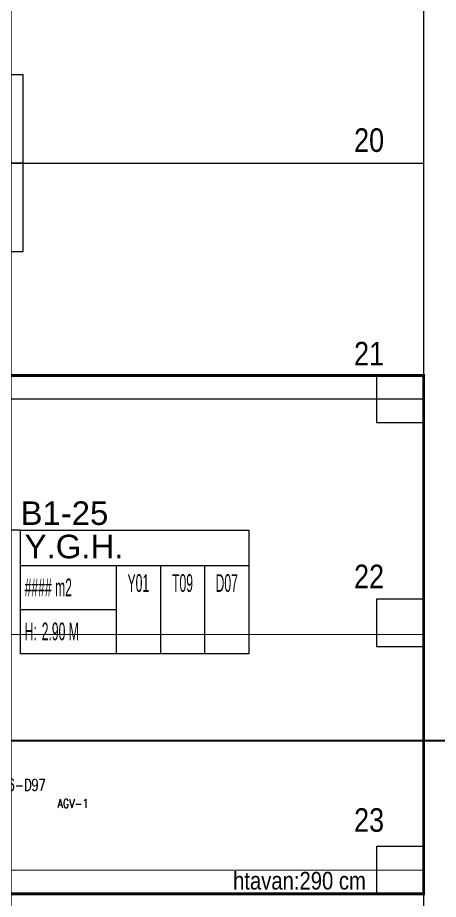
# Model space of a CAD drawing. Header units: metres. Extents: x -19121 to 152404, y -12107 to 46241.
# Drawn here: x 65231 to 65945, y 1591 to 3087 of the extents above; entities that cross this region are included whole.
import ezdxf
from ezdxf.enums import TextEntityAlignment as Align

# ---------------------------------------------------------------- set-up
doc = ezdxf.new("R2010")
doc.units = ezdxf.units.M
doc.header["$LTSCALE"] = 50
doc.header["$MEASUREMENT"] = 0
doc.linetypes.add('DOT2', pattern=[0.125, 0, -0.125])
doc.linetypes.add('HIDDEN', pattern=[0.375, 0.25, -0.125])
doc.layers.get('0').update_dxf_attribs({"color": 9, "lineweight": 9})
for name, color, linetype, lineweight in [('01', 9, 'Continuous', 9), ('05', 9, 'Continuous', 9), ('06D', 9, 'Continuous', 9), ('20', 9, 'DOT2', 9), ('21', 9, 'Continuous', 9), ('21_mahal200', 9, 'Continuous', 9), ('E-DEDEKTÖR NUMARALARI', 20, 'Continuous', 30), ('E-MODÜL HATTI', 6, 'Continuous', 30), ('E-YAZI', 7, 'Continuous', 30)]:
    doc.layers.add(name, color=color, linetype=linetype, lineweight=lineweight)
doc.styles.add('Arial', font='arial.ttf', dxfattribs={"height": 2.5})
doc.styles.add('E-YAZI', font='txttw.shx', dxfattribs={"height": 200})
doc.styles.add('MuuM_TEXT-STANDART', font='ARIALN.TTF')

# ---------------------------------------------------------------- blocks, each defined once
blk = doc.blocks.new('p-kolon_80x80')
blk.add_lwpolyline([(-40, -40), (40, -40), (40, 40), (-40, 40)], close=True)
blk = doc.blocks.new('1.bod.mimari.elk')
at = {"layer": '01'}
for p in [(9880, -6190), (9880, -6570), (9880, -6990)]:
    blk.add_blockref('p-kolon_80x80', p, dxfattribs=at)
blk = doc.blocks.new('p-işyeri')
at = {"color": 0, "const_width": 2}
blk.add_lwpolyline([(200, 0), (200, 700), (-200, 700), (-200, 0)], close=True, dxfattribs=at)
blk = doc.blocks.new('p-birim')
blk.add_lwpolyline([(0, 0), (1, 0), (1, 1), (0, 1)], close=True)
blk = doc.blocks.new('0_roomno2')
blk.add_lwpolyline([(19.375, -10.5), (0, -10.5), (0, 0), (19.375, 0)], close=True)
for points in [[(0, -3), (19.375, -3)], [(8.125, -3), (8.125, -10.5)], [(11.875, -3), (11.875, -10.5)], [(15.625, -3), (15.625, -10.5)], [(0, -6.75), (8.125, -6.75)]]:
    blk.add_lwpolyline(points)
at = {"style": 'MuuM_TEXT-STANDART', "width": 0.6}
blk.add_text('H:', height=1.5, dxfattribs=at).set_placement((0.35, -8.608), align=Align.MIDDLE_LEFT)
at = {"style": 'Arial'}
blk.add_attdef('ODANO', (0, 1.17), '', height=2, dxfattribs=at)
blk.add_attdef('MEKANADI', text='', height=2, dxfattribs=at).set_placement((0.35, -3), align=Align.BOTTOM_LEFT)
at = {"style": 'MuuM_TEXT-STANDART', "width": 0.6}
for tag, p in [('YER01', (10, -4.5)), ('TAVAN01', (13.75, -4.5)), ('DUVAR01', (17.5, -4.5)), ('YER02', (10, -6.75)), ('TAVAN02', (13.75, -6.75)), ('DUVAR02', (17.5, -6.75)), ('YER03', (10, -9)), ('TAVAN03', (13.75, -9)), ('DUVAR03', (17.5, -9))]:
    blk.add_attdef(tag, text='', height=1.5, dxfattribs=at).set_placement(p, align=Align.MIDDLE_CENTER)
for tag, p in [('M2', (0.35, -4.875)), ('TEMIZTAVANYUKSEKLIGI', (1.8, -8.608))]:
    blk.add_attdef(tag, text='', height=1.5, dxfattribs=at).set_placement(p, align=Align.MIDDLE_LEFT)
blk = doc.blocks.new('1.bod.mimari1.elk')
at = {"layer": '20', "ltscale": 2, "const_width": 5}
blk.add_lwpolyline([(9920, -7030), (8440, -7030), (8440, -6150), (9920, -6150)], close=True, dxfattribs=at)
at = {"layer": '21_mahal200'}
blk.add_lwpolyline([(9235.73, -6412.52), (9165, -6412.52)], dxfattribs=at)
at = {"layer": '05', "xscale": 60, "yscale": 150}
for p in [(9180, -5790), (9180, -5940)]:
    blk.add_blockref('p-birim', p, dxfattribs=at)
at = {"layer": '06D', "color": 89, "linetype": 'HIDDEN', "true_color": 0x2e4d23, "rotation": 90}
for p in [(9920, -5590), (9920, -5990), (9920, -6390), (9920, -6790), (9920, -7190)]:
    blk.add_blockref('p-işyeri', p, dxfattribs=at)
at = {"layer": '21_mahal200'}
ref = blk.add_blockref('0_roomno2', (9235.73, -6412.52), dxfattribs=dict(at, xscale=20, yscale=20, zscale=20))
ref.add_attrib('ODANO', 'B1-25', (9235.73, -6403.88), dxfattribs={"layer": '0', "height": 40, "style": 'Arial'})
ref.add_attrib('MEKANADI', 'Y.G.H.', dxfattribs={"layer": '0', "height": 40, "style": 'Arial'}).set_placement((9242.73, -6472.52), align=Align.BOTTOM_LEFT)
ref.add_attrib('M2', '#### m2', dxfattribs={"layer": '0', "height": 30, "style": 'MuuM_TEXT-STANDART', "width": 0.6}).set_placement((9242.73, -6510.02), align=Align.MIDDLE_LEFT)
ref.add_attrib('TEMIZTAVANYUKSEKLIGI', '2.90 M', dxfattribs={"layer": '0', "height": 30, "style": 'MuuM_TEXT-STANDART', "width": 0.6}).set_placement((9271.73, -6584.68), align=Align.MIDDLE_LEFT)
ref.add_attrib('YER01', 'Y01', dxfattribs={"layer": '0', "height": 30, "style": 'MuuM_TEXT-STANDART', "width": 0.6}).set_placement((9435.73, -6502.52), align=Align.MIDDLE_CENTER)
ref.add_attrib('TAVAN01', 'T09', dxfattribs={"layer": '0', "height": 30, "style": 'MuuM_TEXT-STANDART', "width": 0.6}).set_placement((9510.73, -6502.52), align=Align.MIDDLE_CENTER)
ref.add_attrib('DUVAR01', 'D07', dxfattribs={"layer": '0', "height": 30, "style": 'MuuM_TEXT-STANDART', "width": 0.6}).set_placement((9585.73, -6502.52), align=Align.MIDDLE_CENTER)
at = {"layer": '21', "style": 'MuuM_TEXT-STANDART'}
for s, p in [('20', (9852.82, -5782.66)), ('21', (9852.82, -6145.12)), ('22', (9852.82, -6523.31)), ('23', (9852.82, -6936.77))]:
    blk.add_text(s, height=40, dxfattribs=at).set_placement(p, align=Align.BOTTOM_RIGHT)
blk.add_text('htavan:290 cm', height=30, dxfattribs=at).set_placement((9596.49, -7022.79))

msp = doc.modelspace()

# ---------------------------------------------------------------- linework, layer by layer
at = {"layer": 'E-MODÜL HATTI', "ltscale": 50}
msp.add_line((64493.5, 1860.2), (66102.4, 1860.2), dxfattribs=at)

# ---------------------------------------------------------------- block references
at = {"layer": '06D'}
for name in ['1.bod.mimari.elk', '1.bod.mimari1.elk']:
    msp.add_blockref(name, (56000, 8630), dxfattribs=at)

# ---------------------------------------------------------------- texts
at = {"layer": 'E-DEDEKTÖR NUMARALARI', "style": 'E-YAZI', "width": 0.7}
msp.add_text('L09-Z16-D97', height=20, dxfattribs=at).set_placement((65140.3, 1774.8))
at = {"layer": 'E-YAZI', "color": 3, "style": 'E-YAZI', "width": 0.8}
msp.add_text('AGV-1', height=15, dxfattribs=at).set_placement((65298.3, 1745.8))

doc.saveas('drawing.dxf')
